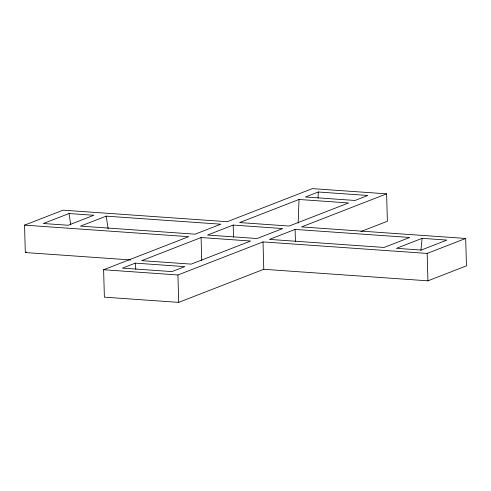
<?xml version="1.0" encoding="UTF-8"?>
<svg xmlns="http://www.w3.org/2000/svg" width="491" height="491" viewBox="0 0 491 491"><rect width="100%" height="100%" fill="white"/><g stroke="black" fill="none" stroke-linecap="round" stroke-linejoin="round"><path stroke-width="0.74" d="M298.166 223.018L299.019 199.475L348.555 202.955L289.144 226.05L239.608 222.57L299.019 199.475M318.058 198.063L318.278 191.993L367.814 195.473L354.975 200.463L305.439 196.983L318.278 191.993M420.922 250.41L422.113 238.338L446.884 240.081L421.204 250.06L396.433 248.323L422.113 238.338M130.68 259.948L25.317 252.546L24.55 225.142L63.063 210.173L227.223 221.705L312.313 188.624L386.62 193.847L387.387 221.251L360.928 231.531M69.028 213.536L43.355 223.515L68.12 225.259L93.799 215.273L69.028 213.536L70.735 224.743M106.185 216.144L80.506 226.124L195.13 234.176L220.803 224.197L106.185 216.144L108.112 228.849M25.317 252.546L26.741 251.993M386.62 193.847L301.529 226.922L465.683 238.454L466.45 265.858L427.937 280.827L263.777 269.295L178.687 302.376L104.38 297.153L103.613 269.749L188.71 236.674L24.55 225.142M135.258 263.133L122.419 268.123L171.954 271.603L184.794 266.613L135.258 263.133L135.841 269.24M201.089 237.546L141.678 260.641L191.214 264.121L250.625 241.026L201.089 237.546L201.727 260.377M233.188 225.068L207.509 235.048L257.045 238.528L282.724 228.548L233.188 225.068L233.526 237.245M103.613 269.749L177.92 274.972L263.01 241.897L427.17 253.424L465.683 238.454M295.109 229.42L269.43 239.399L384.054 247.452L409.727 237.472L295.109 229.42L295.447 241.597M427.17 253.424L427.937 280.827M263.01 241.897L263.777 269.295M177.92 274.972L178.687 302.376"/></g></svg>
